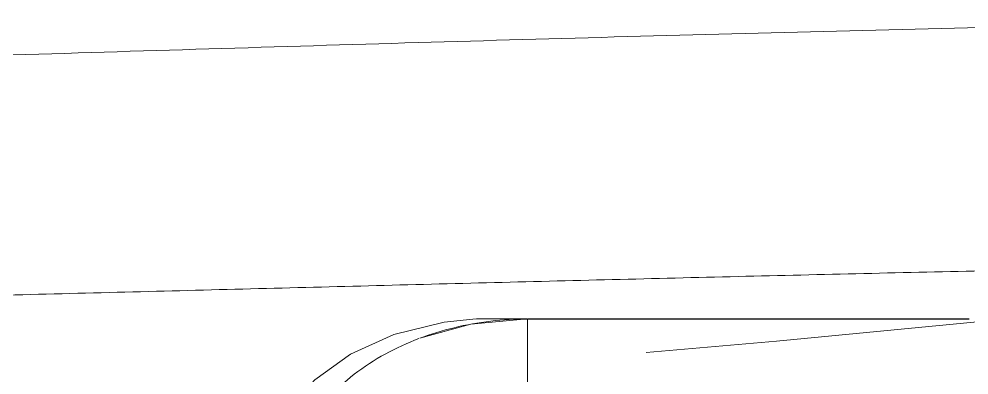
# Model space of a CAD drawing. Header units: millimetres. Extents: x 1680 to 166026, y 35966 to 91121.
# Drawn here: x 99595 to 99751, y 53038.7 to 53097.2 of the extents above; entities that cross this region are included whole.
import ezdxf

# ---------------------------------------------------------------- set-up
doc = ezdxf.new("R2010")
doc.units = ezdxf.units.MM
doc.layers.add('G-IMPT', color=8, linetype='Continuous', lineweight=18)
doc.layers.add('I-Furn', color=252, linetype='Continuous', lineweight=13)

# ---------------------------------------------------------------- blocks, each defined once
blk = doc.blocks.new('Furniture_Sofas-Armchairs_Icons-of-Denmark_ EC1-Sofa_Configuration7 - Default-V17-mebel yerləşmə planı')
at = {"layer": 'G-IMPT'}
for p, q in [((-1328.88, 270.01), (-1328.88, 342.5)), ((-1328.91, 265.41), (-1328.92, 264.53))]:
    blk.add_line(p, q, dxfattribs=at)
at = {"layer": 'G-IMPT', "flags": 128}
for points in [[(-1323.37, 289.47), (-1325.23, 310.86), (-1335.25, 414.98)], [(-1335.25, 414.98), (-1325.23, 310.86), (-1323.37, 289.47)], [(-1325.71, 252.29), (-1328.03, 260.67), (-1328.88, 270.01)], [(-1308.45, 227.56), (-1313.9, 230.54), (-1318.9, 235.04), (-1323.13, 240.92), (-1326.35, 248.05), (-1328.38, 256.31), (-1328.86, 261), (-1328.89, 261.59), (-1328.91, 262.09), (-1328.92, 262.51), (-1328.93, 262.87), (-1328.93, 263.38), (-1328.93, 264.08), (-1328.89, 267.13), (-1328.88, 269.86)]]:
    blk.add_lwpolyline(points, dxfattribs=at)
at = {"layer": 'I-Furn'}
blk.add_line((-1328.87, 342.5), (-1328.87, 270.01), dxfattribs=at)
for points in [[(-1368.38, -1.5), (-1368.44, 21.43), (-1368.86, 67.27), (-1370.7, 136.02), (-1372.86, 204.76), (-1374.95, 273.5), (-1376.74, 342.24), (-1377.72, 388.08), (-1378.16, 411)], [(-1328.87, 270.01), (-1328.87, 269.38), (-1328.87, 268.81), (-1328.87, 268.3)], [(-1325.66, 252.15), (-1324.94, 250.26), (-1323.25, 246.56), (-1319.94, 241.43), (-1315.81, 236.93), (-1310.9, 233.29), (-1305.3, 230.78), (-1301.29, 230.09), (-1299.24, 230.04)]]:
    blk.add_open_spline(points, degree=3, dxfattribs=at)
for points, knots in [([(-1338.17, 411.76), (-1337.91, 397.99), (-1337.37, 370.43), (-1336.45, 329.1), (-1335.46, 287.79), (-1334.4, 246.46), (-1333.33, 205.17), (-1332.28, 163.83), (-1331.34, 122.54), (-1330.32, 67.41), (-1329.96, 26.07), (-1329.95, -1.5)], [0, 0, 0, 0, 0.1, 0.2, 0.3, 0.4, 0.5, 0.6, 0.7, 0.8, 1, 1, 1, 1]), ([(-1328.87, 270.01), (-1328.88, 267.99), (-1328.65, 263.93), (-1327.58, 257.98), (-1326.41, 254.14), (-1325.71, 252.29)], [0, 0, 0, 0, 0.1111111, 0.2222222, 0.3307112, 0.3307112, 0.3307112, 0.3307112]), ([(-1298.44, 270.01), (-1306.42, 270.01), (-1322.17, 270.01), (-1328.87, 270.01), (-1328.88, 270.01)], [0, 0, 0, 0, 1, 1.991044, 1.991044, 1.991044, 1.991044])]:
    blk.add_open_spline(points, degree=3, knots=knots, dxfattribs=at)

msp = doc.modelspace()

# ---------------------------------------------------------------- block references
at = {"layer": 'I-Furn', "rotation": 269.9999999999999}
msp.add_blockref('Furniture_Sofas-Armchairs_Icons-of-Denmark_ EC1-Sofa_Configuration7 - Default-V17-mebel yerləşmə planı', (99408.55, 51719.06), dxfattribs=at)

doc.saveas('drawing.dxf')
